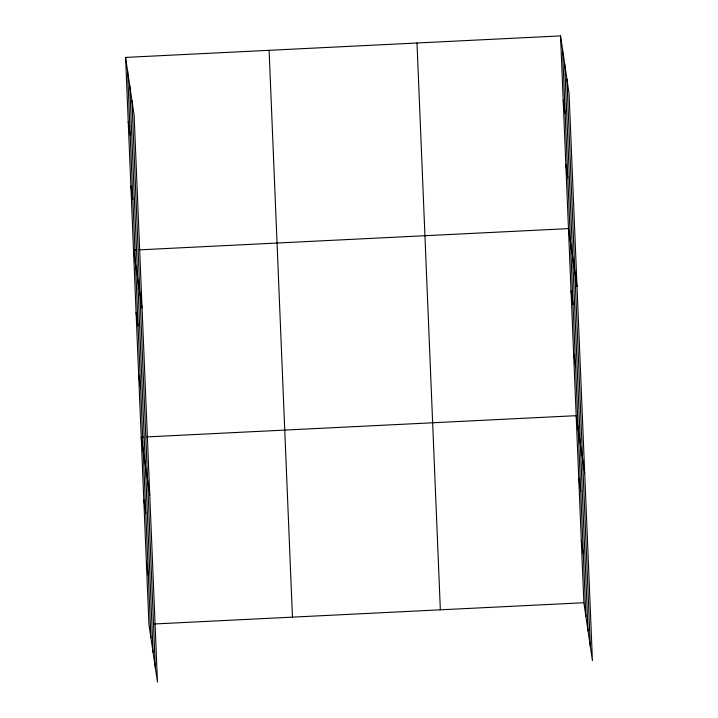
<?xml version="1.0" encoding="UTF-8"?>
<svg xmlns="http://www.w3.org/2000/svg" width="718" height="718" viewBox="0 0 718 718"><rect width="100%" height="100%" fill="white"/><g stroke="black" fill="none" stroke-linecap="round" stroke-linejoin="round"><path stroke-width="1.08" d="M125.578 57.413L134.122 115.275L157.466 682.1L148.922 624.238L125.578 57.413L560.534 35.9L569.078 93.762L592.422 660.587L583.878 602.725L560.534 35.9M135.72 250.026L133.512 250.133L142.056 307.995M139.032 249.864L568.468 228.62L577.012 286.482M143.429 437.074L141.222 437.19L149.766 495.043M146.741 436.912L576.177 415.677L584.721 473.53M154.442 623.969L583.878 602.725M563.181 100.143L565.165 113.623M565.82 164.377L567.812 177.867M571.034 290.969L573.027 304.459M573.61 353.319L575.603 366.808M578.744 478.026L580.736 491.507M581.311 540.376L583.303 553.865M128.226 121.656L130.209 135.137M130.864 185.89L132.857 199.38M136.079 312.483L138.071 325.972M138.655 374.832L140.638 388.321M143.788 499.54L145.781 513.029M146.355 561.889L148.348 575.378M566.915 79.115L590.259 645.94M564.689 64.028L588.033 630.853M562.526 49.389L585.87 616.215M416.996 42.999L440.349 609.824M269.106 50.314L292.459 617.139M131.959 100.628L155.303 667.453M129.725 85.541L153.078 652.366M127.571 70.903L150.915 637.728"/></g></svg>
